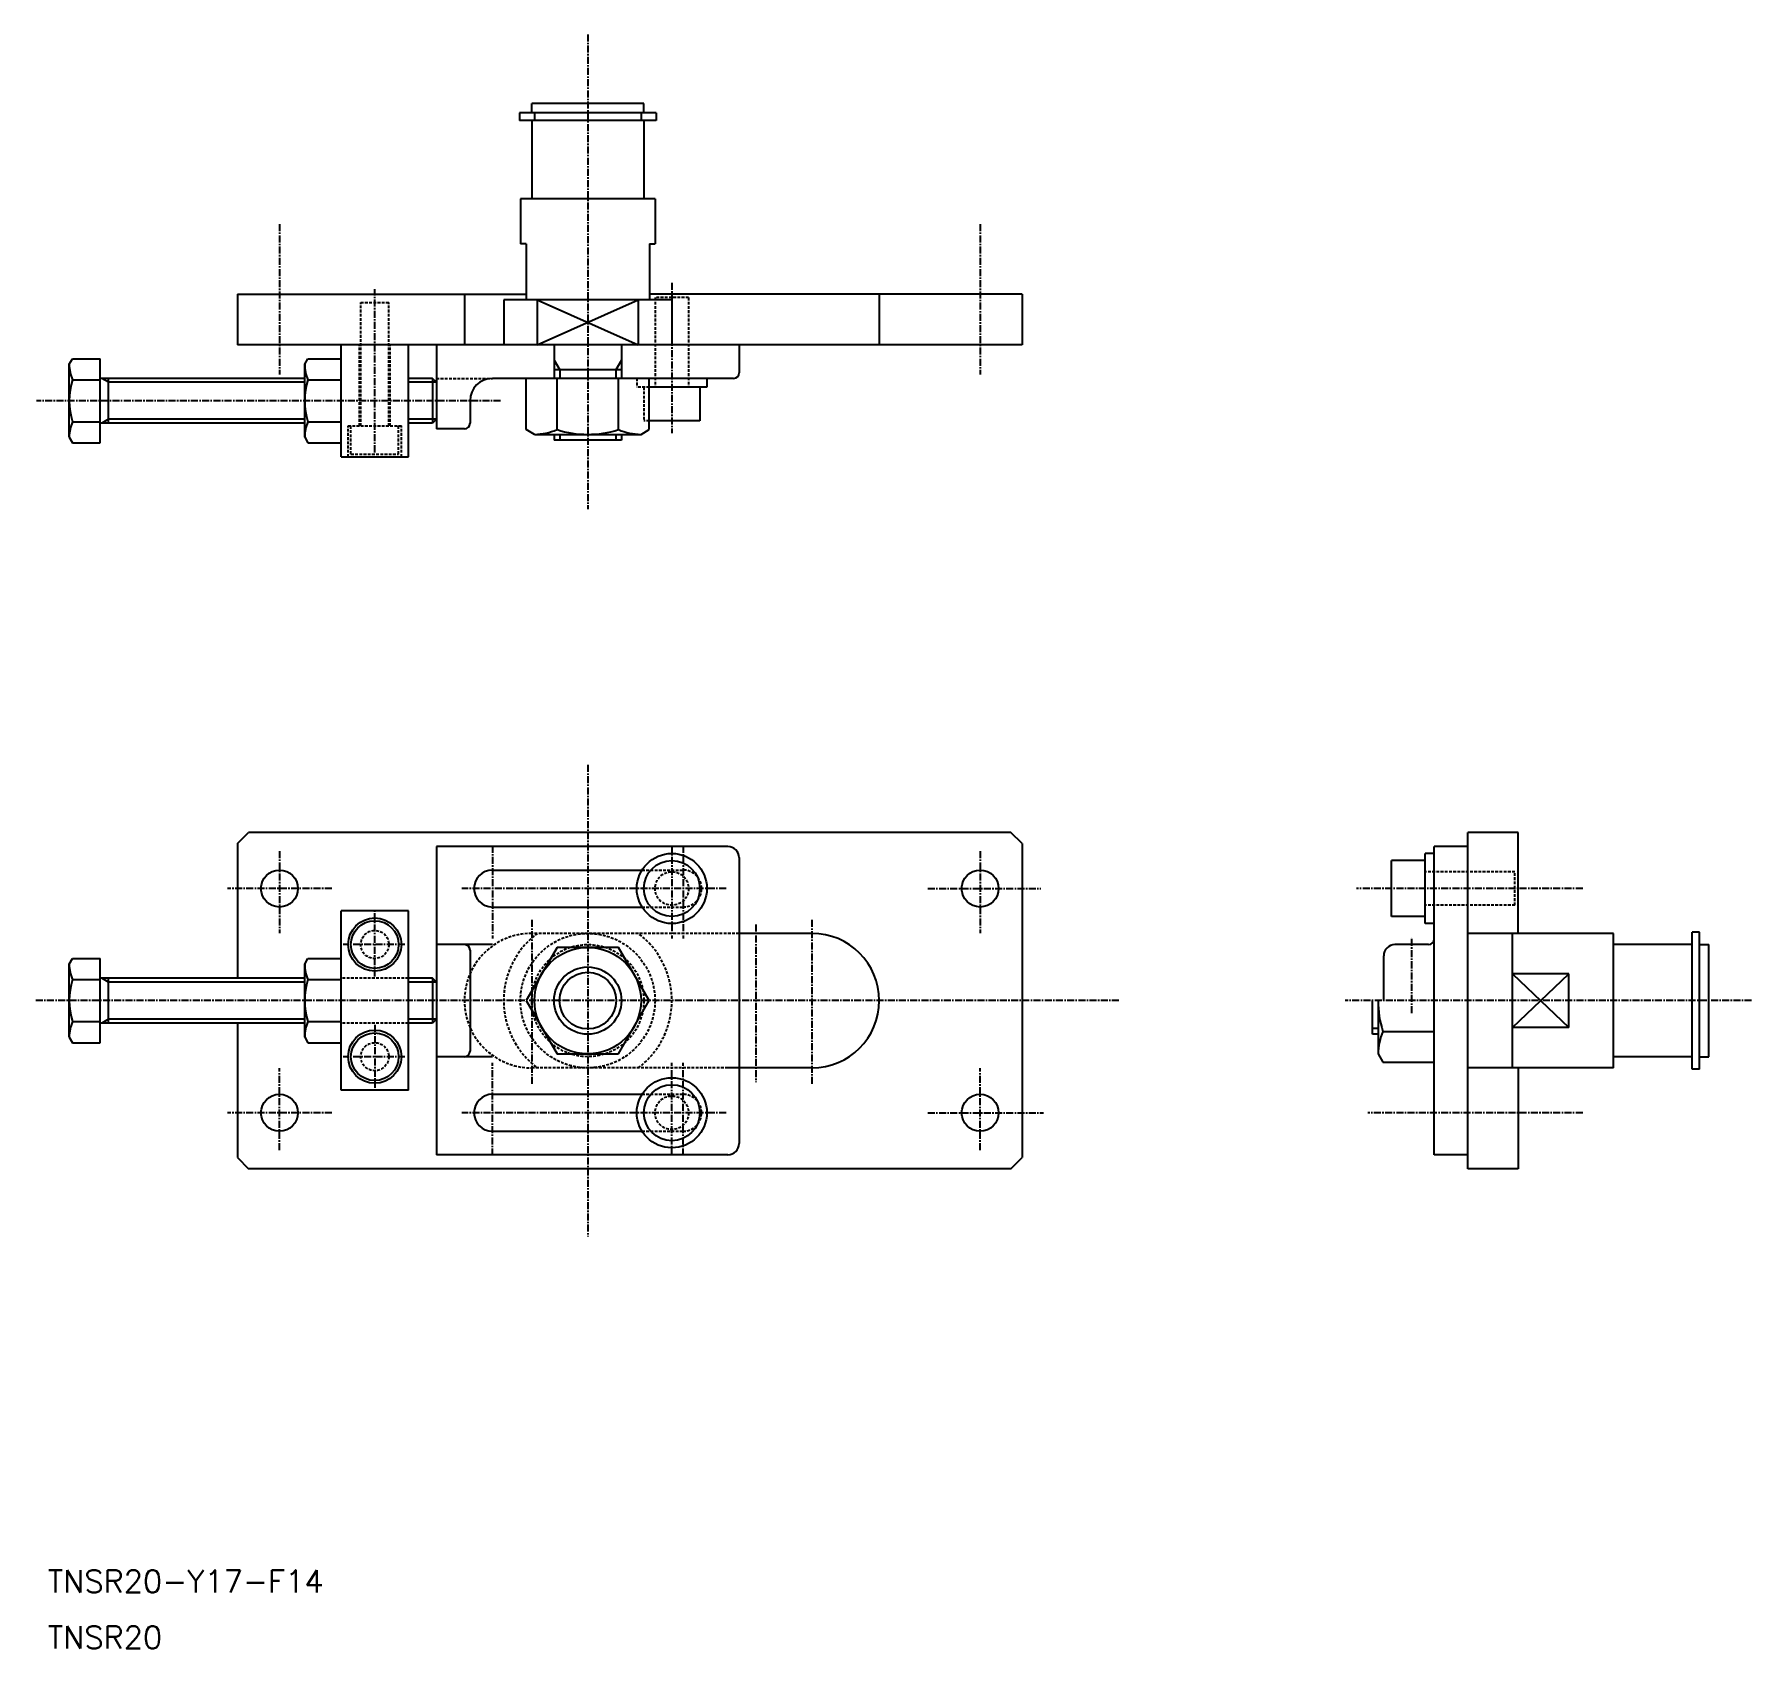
# Model space of a CAD drawing. Extents: x 0 to 306, y 0 to 288.
import ezdxf

# ---------------------------------------------------------------- set-up
doc = ezdxf.new("R2010")
doc.units = 0
doc.linetypes.add('CENTER', pattern=[2, 1.25, -0.25, 0.25, -0.25])
doc.linetypes.add('DASHED', pattern=[0.75, 0.5, -0.25])
doc.layers.get('0').update_dxf_attribs({"linetype": 'CONTINUOUS'})
doc.layers.add('CENTER', color=1, linetype='CENTER')
doc.styles.get("Standard").update_dxf_attribs({"font": 'txt', "bigfont": 'BIGFONT'})

msp = doc.modelspace()

# ---------------------------------------------------------------- linework, layer by layer
at = {"color": 7, "linetype": 'CONTINUOUS'}
for p, q in [((86.53, 273.94), (86.53, 272.59)), ((110.93, 273.94), (86.53, 273.94)), ((88.73, 273.94), (88.73, 275.59)), ((108.73, 275.59), (88.73, 275.59)), ((89.23, 273.94), (89.23, 272.59)), ((108.23, 273.94), (108.23, 272.59)), ((108.73, 273.94), (108.73, 275.59)), ((110.93, 273.94), (110.93, 272.59)), ((110.93, 272.59), (86.53, 272.59)), ((88.73, 272.59), (88.73, 258.59)), ((108.73, 272.59), (108.73, 258.59)), ((110.73, 258.59), (86.73, 258.59)), ((86.73, 258.59), (86.73, 250.59)), ((110.73, 258.59), (110.73, 250.59)), ((87.73, 250.59), (86.73, 250.59)), ((87.73, 250.59), (87.73, 240.59)), ((109.73, 250.59), (110.73, 250.59)), ((109.73, 250.59), (109.73, 240.59)), ((36.23, 241.59), (36.23, 232.59)), ((36.23, 241.59), (87.73, 241.59)), ((76.73, 241.59), (76.73, 232.59)), ((113.73, 240.59), (83.73, 240.59)), ((83.73, 240.59), (83.73, 232.59)), ((89.73, 240.59), (89.73, 232.59)), ((107.73, 240.59), (107.73, 232.59)), ((176.23, 241.59), (109.73, 241.59)), ((113.73, 240.59), (113.73, 232.59)), ((150.73, 241.59), (150.73, 232.59)), ((176.23, 241.59), (176.23, 232.59)), ((6.23, 229.09), (6.81, 230.09)), ((6.81, 230.09), (11.73, 230.09)), ((11.73, 215.08), (11.73, 230.09)), ((176.23, 232.59), (36.23, 232.59)), ((48.23, 229.09), (48.81, 230.09)), ((48.81, 230.09), (54.73, 230.09)), ((54.73, 212.59), (54.73, 232.59)), ((66.73, 212.59), (66.73, 232.59)), ((71.73, 232.59), (71.73, 217.59)), ((92.73, 232.59), (92.73, 226.59)), ((104.73, 232.59), (104.73, 226.59)), ((125.73, 232.59), (125.73, 227.59)), ((6.23, 216.09), (6.23, 229.09)), ((48.23, 216.09), (48.23, 229.09)), ((104.73, 228.09), (92.73, 228.09)), ((6.81, 226.34), (11.73, 226.34)), ((48.23, 226.59), (11.73, 226.59)), ((13.23, 218.59), (13.23, 226.59)), ((48.81, 226.34), (54.73, 226.34)), ((71.03, 226.59), (66.73, 226.59)), ((71.03, 226.59), (71.03, 218.59)), ((71.73, 225.89), (71.03, 226.59)), ((124.73, 226.59), (81.73, 226.59)), ((87.76, 217.44), (87.76, 226.59)), ((93.25, 217.44), (93.25, 226.59)), ((104.22, 217.44), (104.22, 226.59)), ((109.7, 217.44), (109.7, 226.59)), ((119.98, 224.99), (109.7, 224.99)), ((118.73, 224.99), (118.73, 218.99)), ((119.98, 226.59), (119.98, 224.99)), ((77.73, 222.59), (77.73, 218.59)), ((6.81, 218.84), (11.73, 218.84)), ((48.23, 218.59), (11.73, 218.59)), ((48.81, 218.84), (54.73, 218.84)), ((54.73, 218.84), (54.73, 218.84)), ((71.03, 218.59), (66.73, 218.59)), ((71.73, 219.29), (71.03, 218.59)), ((76.73, 217.59), (71.73, 217.59)), ((118.73, 218.99), (109.7, 218.99)), ((6.23, 216.09), (6.81, 215.08)), ((6.81, 215.08), (11.73, 215.08)), ((48.23, 216.09), (48.81, 215.08)), ((48.81, 215.08), (54.73, 215.08)), ((89.23, 216.59), (87.76, 217.44)), ((89.23, 216.59), (108.23, 216.59)), ((92.73, 216.59), (92.73, 215.59)), ((104.73, 215.59), (92.73, 215.59)), ((104.73, 216.59), (104.73, 215.59)), ((108.23, 216.59), (109.7, 217.44)), ((54.73, 212.59), (66.73, 212.59)), ((36.23, 143.59), (38.23, 145.59)), ((174.23, 145.59), (38.23, 145.59)), ((176.23, 143.59), (174.23, 145.59)), ((255.73, 85.59), (255.73, 145.59)), ((264.73, 145.59), (255.73, 145.59)), ((264.73, 127.59), (264.73, 145.59)), ((36.23, 143.59), (36.23, 119.59)), ((123.73, 143.09), (71.73, 143.09)), ((71.73, 143.09), (71.73, 88.09)), ((125.73, 141.09), (125.73, 90.09)), ((176.23, 143.59), (176.23, 87.59)), ((176.23, 142.25), (176.23, 127.62)), ((249.73, 141.84), (248.13, 141.84)), ((248.13, 129.34), (248.13, 141.84)), ((255.73, 143.09), (249.73, 143.09)), ((249.73, 88.09), (249.73, 143.09)), ((81.73, 138.89), (108.42, 138.89)), ((242.13, 130.59), (242.13, 140.59)), ((248.13, 140.59), (242.13, 140.59)), ((81.73, 132.29), (108.42, 132.29)), ((54.73, 99.59), (54.73, 131.59)), ((66.73, 131.59), (54.73, 131.59)), ((66.73, 99.59), (66.73, 131.59)), ((248.13, 130.59), (242.13, 130.59)), ((249.73, 129.34), (248.13, 129.34)), ((138.73, 127.59), (125.73, 127.59)), ((281.73, 127.59), (255.73, 127.59)), ((263.73, 103.59), (263.73, 127.59)), ((281.73, 103.59), (281.73, 127.59)), ((295.73, 103.39), (295.73, 127.79)), ((297.08, 127.79), (295.73, 127.79)), ((297.08, 103.39), (297.08, 127.79)), ((6.23, 122.09), (6.81, 123.09)), ((6.81, 123.09), (11.73, 123.09)), ((11.73, 108.08), (11.73, 123.09)), ((48.23, 122.09), (48.81, 123.09)), ((48.81, 123.09), (54.73, 123.09)), ((81.73, 125.59), (71.73, 125.59)), ((77.73, 124.59), (77.73, 106.59)), ((93.25, 125.09), (87.76, 115.59)), ((91.87, 122.71), (91.87, 122.71)), ((104.22, 125.09), (93.25, 125.09)), ((109.7, 115.59), (104.22, 125.09)), ((240.73, 115.59), (240.73, 123.59)), ((248.73, 125.59), (242.73, 125.59)), ((295.73, 125.59), (281.73, 125.59)), ((297.08, 125.59), (298.73, 125.59)), ((298.73, 105.59), (298.73, 125.59)), ((6.23, 109.09), (6.23, 122.09)), ((48.23, 119.59), (11.73, 119.59)), ((13.23, 111.59), (13.23, 119.59)), ((48.23, 109.09), (48.23, 122.09)), ((71.03, 119.59), (66.73, 119.59)), ((71.03, 119.59), (71.03, 111.59)), ((71.73, 118.89), (71.03, 119.59)), ((90.5, 120.34), (90.5, 120.34)), ((273.73, 120.38), (263.73, 120.38)), ((273.73, 110.79), (273.73, 120.38)), ((6.81, 119.34), (11.73, 119.34)), ((48.81, 119.34), (54.73, 119.34)), ((87.76, 115.59), (93.25, 106.09)), ((104.22, 106.09), (109.7, 115.59)), ((238.73, 109.59), (238.73, 115.59)), ((239.73, 115.59), (239.73, 106.09)), ((6.81, 111.84), (11.73, 111.84)), ((48.23, 111.59), (11.73, 111.59)), ((36.23, 111.59), (36.23, 87.59)), ((48.81, 111.84), (54.73, 111.84)), ((54.73, 111.84), (54.73, 111.84)), ((71.03, 111.59), (66.73, 111.59)), ((71.73, 112.29), (71.03, 111.59)), ((273.73, 110.79), (263.73, 110.79)), ((6.23, 109.09), (6.81, 108.08)), ((6.81, 108.08), (11.73, 108.08)), ((48.23, 109.09), (48.81, 108.08)), ((48.81, 108.08), (54.73, 108.08)), ((239.73, 109.59), (238.73, 109.59)), ((240.58, 110.1), (249.73, 110.1)), ((81.73, 105.59), (71.73, 105.59)), ((93.25, 106.09), (104.22, 106.09)), ((239.73, 106.09), (240.58, 104.62)), ((240.58, 104.62), (249.73, 104.62)), ((295.73, 105.59), (281.73, 105.59)), ((297.08, 105.59), (298.73, 105.59)), ((138.73, 103.59), (123.73, 103.59)), ((281.73, 103.59), (255.73, 103.59)), ((264.73, 103.59), (264.73, 85.59)), ((297.08, 103.39), (295.73, 103.39)), ((66.73, 99.59), (54.73, 99.59)), ((81.73, 98.89), (108.42, 98.89)), ((81.73, 92.29), (108.42, 92.29)), ((36.23, 87.59), (38.23, 85.59)), ((123.73, 88.09), (71.73, 88.09)), ((174.23, 85.59), (176.23, 87.59)), ((255.73, 88.09), (249.73, 88.09)), ((174.23, 85.59), (38.23, 85.59)), ((264.73, 85.59), (255.73, 85.59))]:
    msp.add_line(p, q, dxfattribs=at)
at = {"color": 3, "linetype": 'DASHED'}
for p, q in [((58.23, 218.09), (58.23, 240.09)), ((58.23, 240.09), (63.23, 240.09)), ((63.23, 218.09), (63.23, 240.09)), ((110.73, 240.99), (110.73, 224.99)), ((116.73, 240.99), (110.73, 240.99)), ((116.73, 240.99), (116.73, 224.99)), ((57.98, 218.09), (57.98, 232.59)), ((63.48, 218.09), (63.48, 232.59)), ((71.73, 226.59), (81.73, 226.59)), ((107.48, 226.59), (107.48, 224.99)), ((109.7, 224.99), (107.48, 224.99)), ((108.73, 224.99), (108.73, 218.99)), ((55.98, 212.59), (55.98, 218.09)), ((55.98, 218.09), (65.48, 218.09)), ((56.48, 213.09), (56.48, 218.09)), ((64.98, 213.09), (64.98, 218.09)), ((65.48, 212.59), (65.48, 218.09)), ((109.7, 218.99), (108.73, 218.99)), ((56.48, 213.09), (64.98, 213.09)), ((108.42, 138.89), (115.73, 138.89)), ((264.13, 138.59), (248.13, 138.59)), ((264.13, 132.59), (264.13, 138.59)), ((108.42, 132.29), (115.73, 132.29)), ((264.13, 132.59), (248.13, 132.59)), ((125.73, 127.59), (88.73, 127.59)), ((66.73, 119.59), (54.73, 119.59)), ((66.73, 111.59), (54.73, 111.59)), ((123.73, 103.59), (88.73, 103.59)), ((108.42, 98.89), (115.73, 98.89)), ((108.42, 92.29), (115.73, 92.29))]:
    msp.add_line(p, q, dxfattribs=at)
at = {"color": 3, "linetype": 'CONTINUOUS'}
for p, q in [((89.73, 232.59), (107.73, 240.59)), ((89.73, 240.59), (107.73, 232.59)), ((92.73, 229.82), (93.73, 228.09)), ((104.73, 229.82), (103.73, 228.09)), ((93.73, 228.09), (93.73, 226.59)), ((103.73, 228.09), (103.73, 226.59)), ((13.23, 225.89), (12.02, 226.59)), ((48.23, 225.89), (13.23, 225.89)), ((71.73, 225.89), (66.73, 225.89)), ((13.23, 219.29), (12.02, 218.59)), ((48.23, 219.29), (13.23, 219.29)), ((71.73, 219.29), (66.73, 219.29)), ((93.73, 216.59), (93.73, 215.59)), ((103.73, 216.59), (103.73, 215.59)), ((13.23, 118.89), (12.02, 119.59)), ((263.73, 110.79), (273.73, 120.38)), ((263.73, 120.38), (273.73, 110.79)), ((48.23, 118.89), (13.23, 118.89)), ((71.73, 118.89), (66.73, 118.89)), ((13.23, 112.29), (12.02, 111.59)), ((48.23, 112.29), (13.23, 112.29)), ((71.73, 112.29), (66.73, 112.29)), ((239.73, 110.59), (238.73, 110.59))]:
    msp.add_line(p, q, dxfattribs=at)
at = {"color": 7, "linetype": 'CONTINUOUS'}
for centre, radius in [((113.73, 135.59), 6.25), ((43.73, 135.59), 3.3), ((113.73, 135.59), 5), ((168.73, 135.59), 3.3), ((60.73, 125.59), 4.75), ((60.73, 125.59), 4.25), ((98.73, 115.59), 9.5), ((98.73, 115.59), 6), ((60.73, 105.59), 4.75), ((60.73, 105.59), 4.25), ((113.73, 95.59), 6.25), ((43.73, 95.59), 3.3), ((113.73, 95.59), 5), ((168.73, 95.59), 3.3)]:
    msp.add_circle(centre, radius, dxfattribs=at)
at = {"color": 3, "linetype": 'DASHED'}
for centre, radius in [((113.73, 135.59), 3), ((60.73, 125.59), 2.5), ((98.73, 115.59), 12), ((98.73, 115.59), 10), ((60.73, 105.59), 2.5), ((113.73, 95.59), 3)]:
    msp.add_circle(centre, radius, dxfattribs=at)
at = {"color": 3, "linetype": 'CONTINUOUS'}
msp.add_circle((98.73, 115.59), 5.05, dxfattribs=at)
at = {"color": 7, "linetype": 'CONTINUOUS'}
for centre, radius, start, end in [((13.23, 229.13), 7, 180.3625, 203.5024), ((55.23, 229.13), 7, 180.3625, 203.5024), ((124.73, 227.59), 1, 270, 0), ((18.65, 222.59), 12.42, 162.412, 197.588), ((60.65, 222.59), 12.42, 162.412, 197.588), ((81.73, 222.59), 4, 90, 180), ((13.23, 216.04), 7, 156.4976, 179.6375), ((55.23, 216.04), 7, 156.4976, 179.6375), ((76.73, 218.59), 1, 270, 0), ((89, 227.59), 11, 271.1816, 292.6833), ((98.73, 234.74), 18.15, 252.412, 287.588), ((108.46, 227.59), 11, 247.3167, 268.8184), ((123.73, 141.09), 2, 0, 90), ((81.73, 135.59), 3.3, 90, 270), ((138.73, 115.59), 12, 270, 90), ((248.73, 126.59), 1, 270, 0), ((76.73, 124.59), 1, 0, 90), ((242.73, 123.59), 2, 90, 180), ((13.23, 122.13), 7, 180.3625, 203.5024), ((55.23, 122.13), 7, 180.3625, 203.5024), ((18.65, 115.59), 12.42, 162.412, 197.588), ((60.65, 115.59), 12.42, 162.412, 197.588), ((257.88, 115.59), 18.15, 180, 197.588), ((13.23, 109.04), 7, 156.4976, 179.6375), ((55.23, 109.04), 7, 156.4976, 179.6375), ((250.73, 105.86), 11, 157.3167, 178.8184), ((76.73, 106.59), 1, 270, 0), ((81.73, 95.59), 3.3, 90, 270), ((123.73, 90.09), 2, 270, 0)]:
    msp.add_arc(centre, radius, start, end, dxfattribs=at)
at = {"color": 3, "linetype": 'DASHED'}
for centre, radius, start, end in [((115.73, 135.59), 3.3, 270, 90), ((88.73, 115.59), 12, 90, 270), ((98.73, 115.59), 15, 126.8699, 233.1301), ((98.73, 115.59), 15, 306.8699, 53.1301), ((115.73, 95.59), 3.3, 270, 90)]:
    msp.add_arc(centre, radius, start, end, dxfattribs=at)
at = {"layer": 'CENTER', "color": 1, "linetype": 'CENTER'}
for p, q in [((98.73, 287.95), (98.73, 203.28)), ((43.73, 254.09), (43.73, 227.25)), ((168.73, 254.09), (168.73, 227.25)), ((60.73, 213.39), (60.73, 242.48)), ((113.73, 243.62), (113.73, 216.79)), ((83.19, 222.59), (0.36, 222.59)), ((98.73, 157.63), (98.73, 73.54)), ((43.73, 142.25), (43.73, 127.62)), ((81.73, 143.23), (81.73, 126.66)), ((113.73, 143.23), (113.73, 126.66)), ((115.73, 143.23), (115.73, 126.66)), ((168.73, 142.25), (168.73, 127.62)), ((53.06, 135.59), (34.46, 135.59)), ((123.4, 135.59), (76.27, 135.59)), ((159.4, 135.59), (179.55, 135.59)), ((276.23, 135.59), (235.87, 135.59)), ((60.73, 119.92), (60.73, 131.7)), ((88.73, 129.98), (88.73, 100.7)), ((128.73, 129.18), (128.73, 101.04)), ((138.73, 129.98), (138.73, 100.7)), ((245.73, 113.35), (245.73, 126.87)), ((66.11, 125.59), (55.07, 125.59)), ((193.5, 115.59), (0, 115.59)), ((306.37, 115.59), (233.85, 115.59)), ((60.73, 111.26), (60.73, 99.48)), ((66.11, 105.59), (55.07, 105.59)), ((81.73, 87.95), (81.73, 104.52)), ((113.73, 87.95), (113.73, 104.52)), ((115.73, 87.95), (115.73, 104.52)), ((43.73, 88.92), (43.73, 103.56)), ((168.73, 88.92), (168.73, 103.56)), ((53.06, 95.59), (34.46, 95.59)), ((123.4, 95.59), (76.27, 95.59)), ((159.4, 95.59), (180.02, 95.59)), ((276.23, 95.59), (237.87, 95.59))]:
    msp.add_line(p, q, dxfattribs=at)

# ---------------------------------------------------------------- texts
at = {"color": 7, "linetype": 'CONTINUOUS'}
for s, p in [('TNSR20-Y17-F14', (2.41, 10)), ('TNSR20', (2.41, 0))]:
    msp.add_text(s, height=4, dxfattribs=at).set_placement(p)

doc.saveas('drawing.dxf')
